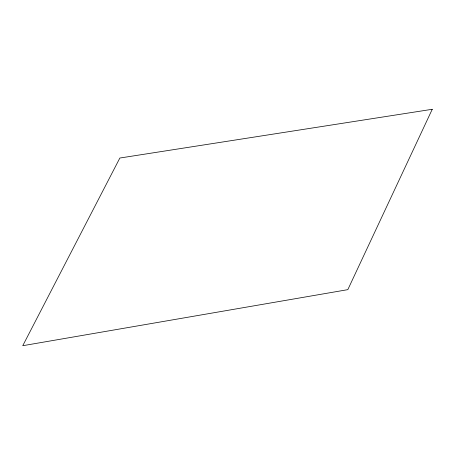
<?xml version="1.0" encoding="UTF-8"?>
<svg xmlns="http://www.w3.org/2000/svg" width="455" height="455" viewBox="0 0 455 455"><rect width="100%" height="100%" fill="white"/><g stroke="black" fill="none" stroke-linecap="round" stroke-linejoin="round"><path stroke-width="0.68" d="M432.25 109.291L347.819 289.653L22.75 345.709L119.847 158.033L432.25 109.291"/></g></svg>
